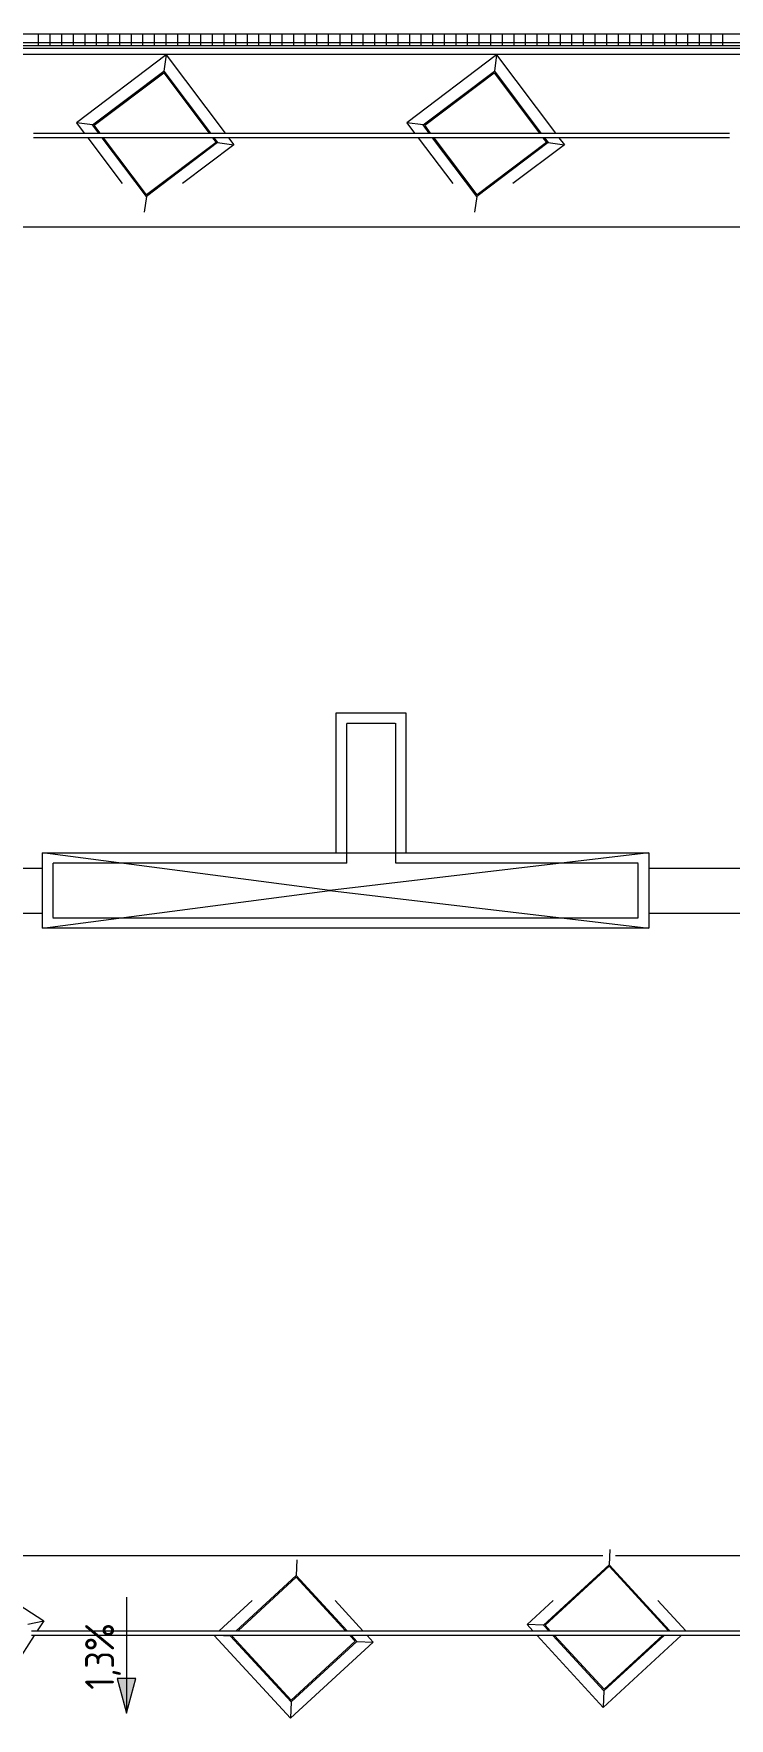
# Model space of a CAD drawing. Header units: millimetres. Extents: x -515342 to 330399, y -224905 to 507333.
# Drawn here: x -336847 to -330847, y 490933 to 505448 of the extents above; entities that cross this region are included whole.
import ezdxf

# ---------------------------------------------------------------- set-up
doc = ezdxf.new("R2010")
doc.units = ezdxf.units.MM
doc.linetypes.add('ADSK_Невидимые', pattern=[5, 3, -2])
for name, color, linetype, lineweight in [('Витраж', 7, 'Continuous', 0), ('Крыша', 7, 'Continuous', 0), ('Линии', 7, 'Continuous', 0), ('Обобщенные модели', 7, 'Continuous', 0), ('Ограждение', 7, 'Continuous', 0), ('Размеры', 7, 'Continuous', 0), ('Стены', 7, 'Continuous', 0), ('Стены наружные', 7, 'Continuous', 0)]:
    doc.layers.add(name, color=color, linetype=linetype, lineweight=lineweight)
doc.styles.add('GOST Common_1', font='', dxfattribs={"width": 0.9, "height": 250})
doc.styles.get('GOST Common_1').set_extended_font_data('GOST Common')

# ---------------------------------------------------------------- blocks, each defined once
blk = doc.blocks.new('Ограждение - Ограждение-9809664-О_АР_П_Крыша')
at = {"layer": 'Ограждение'}
for p, q in [((101498, 16478), (152, 16478)), ((174, 16456), (101476, 16456)), ((101475, 16455), (175, 16455))]:
    blk.add_line(p, q, dxfattribs=at)
blk = doc.blocks.new('Прямоугольный импост - АР_Импост_40х40 _стойка ограждения на кровле_-10057260-О_АР_П_Крыша')
at = {"layer": 'Витраж'}
for p, q in [((675, 20), (975, 20)), ((975, -20), (675, -20))]:
    blk.add_line(p, q, dxfattribs=at)
blk = doc.blocks.new('Прямоугольный импост - АР_Импост_40х40 _поручень ограждения на кровле_-10058576-О_АР_П_Крыша')
at = {"layer": 'Витраж'}
for p, q in [((52060, 15725), (52360, 15725)), ((52360, 15685), (52060, 15685))]:
    blk.add_line(p, q, dxfattribs=at)
blk = doc.blocks.new('FP_16-О_АР_П_Крыша')
at = {"layer": 'Обобщенные модели'}
for p, q in [((101131, 75), (0, 75)), ((73026, 84), (73026, 103)), ((73026, 41), (73026, 84)), ((73026, 0), (73026, 41)), ((73126, 84), (73126, 103)), ((73126, 41), (73126, 84)), ((73126, 0), (73126, 41)), ((73226, 84), (73226, 103)), ((73226, 41), (73226, 84)), ((73226, 0), (73226, 41)), ((73326, 84), (73326, 103)), ((73326, 41), (73326, 84)), ((73326, 0), (73326, 41)), ((73426, 84), (73426, 103)), ((73426, 41), (73426, 84)), ((73426, 0), (73426, 41)), ((73526, 84), (73526, 103)), ((73526, 41), (73526, 84)), ((73526, 0), (73526, 41)), ((73626, 84), (73626, 103)), ((73626, 41), (73626, 84)), ((73626, 0), (73626, 41)), ((73726, 84), (73726, 103)), ((73726, 41), (73726, 84)), ((73726, 0), (73726, 41)), ((73826, 84), (73826, 103)), ((73826, 41), (73826, 84)), ((73826, 0), (73826, 41)), ((73926, 84), (73926, 103)), ((73926, 41), (73926, 84)), ((73926, 0), (73926, 41)), ((74026, 84), (74026, 103)), ((74026, 41), (74026, 84)), ((74026, 0), (74026, 41)), ((74126, 84), (74126, 103)), ((74126, 41), (74126, 84)), ((74126, 0), (74126, 41)), ((74226, 84), (74226, 103)), ((74226, 41), (74226, 84)), ((74226, 0), (74226, 41)), ((74326, 84), (74326, 103)), ((74326, 41), (74326, 84)), ((74326, 0), (74326, 41)), ((74426, 84), (74426, 103)), ((74426, 41), (74426, 84)), ((74426, 0), (74426, 41)), ((74526, 84), (74526, 103)), ((74526, 41), (74526, 84)), ((74526, 0), (74526, 41)), ((74626, 84), (74626, 103)), ((74626, 41), (74626, 84)), ((74626, 0), (74626, 41)), ((74726, 84), (74726, 103)), ((74726, 41), (74726, 84)), ((74726, 0), (74726, 41)), ((74826, 84), (74826, 103)), ((74826, 41), (74826, 84)), ((74826, 0), (74826, 41)), ((74926, 84), (74926, 103)), ((74926, 41), (74926, 84)), ((74926, 0), (74926, 41)), ((75026, 84), (75026, 103)), ((75026, 41), (75026, 84)), ((75026, 0), (75026, 41)), ((75126, 84), (75126, 103)), ((75126, 41), (75126, 84)), ((75126, 0), (75126, 41)), ((75226, 84), (75226, 103)), ((75226, 41), (75226, 84)), ((75226, 0), (75226, 41)), ((75326, 84), (75326, 103)), ((75326, 41), (75326, 84)), ((75326, 0), (75326, 41)), ((75426, 84), (75426, 103)), ((75426, 41), (75426, 84)), ((75426, 0), (75426, 41)), ((75526, 84), (75526, 103)), ((75526, 41), (75526, 84)), ((75526, 0), (75526, 41)), ((75626, 84), (75626, 103)), ((75626, 41), (75626, 84)), ((75626, 0), (75626, 41)), ((75726, 84), (75726, 103)), ((75726, 41), (75726, 84)), ((75726, 0), (75726, 41)), ((75826, 84), (75826, 103)), ((75826, 41), (75826, 84)), ((75826, 0), (75826, 41)), ((75926, 84), (75926, 103)), ((75926, 41), (75926, 84)), ((75926, 0), (75926, 41)), ((76026, 84), (76026, 103)), ((76026, 41), (76026, 84)), ((76026, 0), (76026, 41)), ((76126, 84), (76126, 103)), ((76126, 41), (76126, 84)), ((76126, 0), (76126, 41)), ((76226, 84), (76226, 103)), ((76226, 41), (76226, 84)), ((76226, 0), (76226, 41)), ((76326, 84), (76326, 103)), ((76326, 41), (76326, 84)), ((76326, 0), (76326, 41)), ((76426, 84), (76426, 103)), ((76426, 41), (76426, 84)), ((76426, 0), (76426, 41)), ((76526, 84), (76526, 103)), ((76526, 41), (76526, 84)), ((76526, 0), (76526, 41)), ((76626, 84), (76626, 103)), ((76626, 41), (76626, 84)), ((76626, 0), (76626, 41)), ((76726, 84), (76726, 103)), ((76726, 41), (76726, 84)), ((76726, 0), (76726, 41)), ((76826, 84), (76826, 103)), ((76826, 41), (76826, 84)), ((76826, 0), (76826, 41)), ((76926, 84), (76926, 103)), ((76926, 41), (76926, 84)), ((76926, 0), (76926, 41)), ((77026, 84), (77026, 103)), ((77026, 41), (77026, 84)), ((77026, 0), (77026, 41)), ((77126, 84), (77126, 103)), ((77126, 41), (77126, 84)), ((77126, 0), (77126, 41)), ((77226, 84), (77226, 103)), ((77226, 41), (77226, 84)), ((77226, 0), (77226, 41)), ((77326, 84), (77326, 103)), ((77326, 41), (77326, 84)), ((77326, 0), (77326, 41)), ((77426, 84), (77426, 103)), ((77426, 41), (77426, 84)), ((77426, 0), (77426, 41)), ((77526, 84), (77526, 103)), ((77526, 41), (77526, 84)), ((77526, 0), (77526, 41)), ((77626, 84), (77626, 103)), ((77626, 41), (77626, 84)), ((77626, 0), (77626, 41)), ((77726, 84), (77726, 103)), ((77726, 41), (77726, 84)), ((77726, 0), (77726, 41)), ((77826, 84), (77826, 103)), ((77826, 41), (77826, 84)), ((77826, 0), (77826, 41)), ((77926, 84), (77926, 103)), ((77926, 41), (77926, 84)), ((77926, 0), (77926, 41)), ((78026, 84), (78026, 103)), ((78026, 41), (78026, 84)), ((78026, 0), (78026, 41)), ((78126, 84), (78126, 103)), ((78126, 41), (78126, 84)), ((78126, 0), (78126, 41)), ((78226, 84), (78226, 103)), ((78226, 41), (78226, 84)), ((78226, 0), (78226, 41)), ((78326, 84), (78326, 103)), ((78326, 41), (78326, 84)), ((78326, 0), (78326, 41)), ((78426, 84), (78426, 103)), ((78426, 41), (78426, 84)), ((78426, 0), (78426, 41)), ((78526, 84), (78526, 103)), ((78526, 41), (78526, 84)), ((78526, 0), (78526, 41)), ((78626, 84), (78626, 103)), ((78626, 41), (78626, 84)), ((78626, 0), (78626, 41)), ((78726, 84), (78726, 103)), ((78726, 41), (78726, 84)), ((78726, 0), (78726, 41)), ((78826, 84), (78826, 103)), ((78826, 41), (78826, 84)), ((78826, 0), (78826, 41)), ((78926, 84), (78926, 103)), ((78926, 41), (78926, 84)), ((78926, 0), (78926, 41))]:
    blk.add_line(p, q, dxfattribs=at)
blk = doc.blocks.new('Влж_Решетка для желоба - Решетка 125-9890054-О_АР_П_Крыша')
at = {"layer": 'Обобщенные модели'}
blk.add_line((101131, 0), (0, 0), dxfattribs=at)
blk.add_blockref('FP_16-О_АР_П_Крыша', (0, 0), dxfattribs=at)

msp = doc.modelspace()

# ---------------------------------------------------------------- hatches: boundary and pattern name
at = {"layer": 'Размеры'}
msp.add_hatch(color=256, dxfattribs=at).paths.add_polyline_path([(-336046.3831, 490977.0911), (-335965.9984, 491277.0911), (-336126.7679, 491277.0911)])

# ---------------------------------------------------------------- linework, layer by layer
at = {"layer": 'Крыша'}
for p, q in [((-358982.0024, 505271.4811), (-257782.0024, 505271.4811)), ((-336324.5183, 504659.1279), (-335725.5417, 505110.4892)), ((-335725.5417, 505110.4892), (-335334.4411, 504591.4811)), ((-333474.5183, 504659.1279), (-332875.5417, 505110.4892)), ((-332875.5417, 505110.4892), (-332484.4411, 504591.4811)), ((-336273.5428, 504591.4811), (-336324.5183, 504659.1279)), ((-333423.5428, 504591.4811), (-333474.5183, 504659.1279)), ((-335873.1571, 504060.1513), (-336243.4007, 504551.4811)), ((-335304.2989, 504551.4811), (-335274.1804, 504511.5125)), ((-333023.1571, 504060.1513), (-333393.4007, 504551.4811)), ((-332454.2989, 504551.4811), (-332424.1804, 504511.5125)), ((-335274.1804, 504511.5125), (-335873.1571, 504060.1513)), ((-332424.1804, 504511.5125), (-333023.1571, 504060.1513)), ((-306847.0024, 503781.4369), (-358832.0024, 503781.4369)), ((-334237.0024, 498391.4811), (-334237.0024, 499596.4811)), ((-334237.0024, 499596.4811), (-333637.0024, 499596.4811)), ((-333637.0024, 499596.4811), (-333637.0024, 498391.4811)), ((-336772.0024, 497741.4811), (-336772.0024, 498391.4811)), ((-334291.7382, 498065.5906), (-336772.0024, 498391.4811)), ((-336772.0024, 498391.4811), (-331542.0024, 498391.4811)), ((-331542.0024, 498391.4811), (-334291.7382, 498065.5906)), ((-331542.0024, 498391.4811), (-331542.0024, 497741.4811)), ((-336772.0024, 498256.4811), (-337497.0024, 498256.4811)), ((-330712.0024, 498256.4811), (-331542.0024, 498256.4811)), ((-336772.0024, 497741.4811), (-334291.7382, 498065.5906)), ((-334291.7382, 498065.5906), (-331542.0024, 497741.4811)), ((-337497.0024, 497871.4811), (-336772.0024, 497871.4811)), ((-331542.0024, 497871.4811), (-330712.0024, 497871.4811)), ((-331542.0024, 497741.4811), (-336772.0024, 497741.4811)), ((-342882.0024, 492336.4212), (-331937.1516, 492336.4212)), ((-331827.6502, 492336.4212), (-329117.1516, 492336.4212)), ((-332435.7971, 491734.9405), (-331884.0044, 492242.9019)), ((-331884.0044, 492242.9019), (-331376.0429, 491691.1093)), ((-335084.4337, 491686.4811), (-334582.3596, 492148.6733)), ((-334582.3596, 492148.6733), (-334156.8813, 491686.4811)), ((-335134.1523, 491640.7118), (-335127.8852, 491646.4811)), ((-334626.1908, 491088.9192), (-335134.1523, 491640.7118)), ((-334074.3982, 491596.8806), (-334626.1908, 491088.9192)), ((-334120.0587, 491646.4811), (-334074.3982, 491596.8806)), ((-332391.187, 491686.4811), (-332435.7971, 491734.9405)), ((-331927.8356, 491183.1478), (-332354.3644, 491646.4811)), ((-331424.522, 491646.4811), (-331927.8356, 491183.1478)), ((-331376.0429, 491691.1093), (-331381.0704, 491686.4811))]:
    msp.add_line(p, q, dxfattribs=at)
at = {"layer": 'Линии', "linetype": 'ADSK_Невидимые'}
for p, q in [((-334147.0024, 499506.4811), (-333727.0024, 499506.4811)), ((-334147.0024, 498301.4811), (-334147.0024, 499506.4811)), ((-333727.0024, 499506.4811), (-333727.0024, 498301.4811)), ((-336682.0024, 498301.4811), (-336682.0024, 497831.4811)), ((-334147.0024, 498301.4811), (-336682.0024, 498301.4811)), ((-331632.0024, 498301.4811), (-333727.0024, 498301.4811)), ((-331632.0024, 497831.4811), (-331632.0024, 498301.4811)), ((-336682.0024, 497831.4811), (-331632.0024, 497831.4811))]:
    msp.add_line(p, q, dxfattribs=at)
at = {"layer": 'Размеры'}
for p, q in [((-336046.3831, 491977.0911), (-336046.3831, 490977.0911)), ((-335965.9984, 491277.0911), (-336126.7679, 491277.0911)), ((-336126.7679, 491277.0911), (-336046.3831, 490977.0911)), ((-336046.3831, 490977.0911), (-335965.9984, 491277.0911))]:
    msp.add_line(p, q, dxfattribs=at)
at = {"layer": 'Стены'}
for p, q in [((-335703.8915, 505264.5387), (-336478.5679, 504680.7781)), ((-335703.8915, 505264.5387), (-335723.5735, 505124.4937)), ((-335703.8915, 505264.5387), (-335196.7062, 504591.4811)), ((-332853.8915, 505264.5387), (-333628.5679, 504680.7781)), ((-332853.8915, 505264.5387), (-332873.5735, 505124.4937)), ((-332853.8915, 505264.5387), (-332346.7062, 504591.4811)), ((-336338.5228, 504661.0961), (-336478.5679, 504680.7781)), ((-336478.5679, 504680.7781), (-336411.2778, 504591.4811)), ((-333488.5228, 504661.0961), (-333628.5679, 504680.7781)), ((-333628.5679, 504680.7781), (-333561.2778, 504591.4811)), ((-336381.1356, 504551.4811), (-336082.9693, 504155.8011)), ((-335166.564, 504551.4811), (-335120.1309, 504489.8623)), ((-333531.1356, 504551.4811), (-333232.9693, 504155.8011)), ((-332316.564, 504551.4811), (-332270.1309, 504489.8623)), ((-335120.1309, 504489.8623), (-335563.445, 504155.8011)), ((-335260.1759, 504509.5443), (-335120.1309, 504489.8623)), ((-332270.1309, 504489.8623), (-332713.445, 504155.8011)), ((-332410.1759, 504509.5443), (-332270.1309, 504489.8623)), ((-335875.1253, 504046.1467), (-335894.1673, 503910.6559)), ((-333025.1253, 504046.1467), (-333044.1673, 503910.6559)), ((-331877.9747, 492388.6886), (-331883.42, 492257.032)), ((-334576.2045, 492297.4922), (-334581.7752, 492162.8034)), ((-337028.7699, 491947.7212), (-336759.2282, 491773.8852)), ((-334963.0655, 491947.7212), (-335246.8476, 491686.4811)), ((-334247.8573, 491947.7212), (-334007.3686, 491686.4811)), ((-332367.0697, 491947.7212), (-332591.2277, 491741.3691)), ((-331462.7584, 491947.7212), (-331222.2698, 491686.4811)), ((-336897.4657, 491744.0458), (-336759.2282, 491773.8852)), ((-336759.2282, 491773.8852), (-336815.5978, 491686.4811)), ((-332449.9271, 491735.5249), (-332591.2277, 491741.3691)), ((-332591.2277, 491741.3691), (-332540.6997, 491686.4811)), ((-336841.3951, 491646.4811), (-337284.959, 490958.7122)), ((-335288.976, 491646.4811), (-334632.6194, 490933.4886)), ((-335148.2824, 491641.2963), (-335273.6421, 491646.4811)), ((-334060.2681, 491596.2962), (-333918.9676, 491590.452)), ((-333970.546, 491646.4811), (-333918.9676, 491590.452)), ((-332503.8771, 491646.4811), (-331934.2642, 491027.7172)), ((-331262.1081, 491646.4811), (-331934.2642, 491027.7172)), ((-331361.9129, 491690.5248), (-331264.1435, 491686.4811)), ((-333918.9676, 491590.452), (-334632.6194, 490933.4886)), ((-331928.42, 491169.0177), (-331934.2642, 491027.7172)), ((-334626.7753, 491074.7891), (-334632.6194, 490933.4886))]:
    msp.add_line(p, q, dxfattribs=at)
at = {"layer": 'Стены наружные'}
for p, q in [((-336338.5228, 504661.0961), (-335723.5735, 505124.4937)), ((-335723.5735, 505124.4937), (-335321.9197, 504591.4811)), ((-333488.5228, 504661.0961), (-332873.5735, 505124.4937)), ((-332873.5735, 505124.4937), (-332471.9197, 504591.4811)), ((-336286.0642, 504591.4811), (-336338.5228, 504661.0961)), ((-333436.0642, 504591.4811), (-333488.5228, 504661.0961)), ((-335875.1253, 504046.1467), (-336255.922, 504551.4811)), ((-335291.7776, 504551.4811), (-335260.1759, 504509.5443)), ((-333025.1253, 504046.1467), (-333405.922, 504551.4811)), ((-332441.7776, 504551.4811), (-332410.1759, 504509.5443)), ((-335260.1759, 504509.5443), (-335875.1253, 504046.1467)), ((-332410.1759, 504509.5443), (-333025.1253, 504046.1467)), ((-332449.9271, 491735.5249), (-331883.42, 492257.032)), ((-331883.42, 492257.032), (-331361.9129, 491690.5248)), ((-335099.1986, 491686.4811), (-334581.7752, 492162.8034)), ((-334581.7752, 492162.8034), (-334143.2893, 491686.4811)), ((-335148.2824, 491641.2963), (-335142.6501, 491646.4811)), ((-334626.7753, 491074.7891), (-335148.2824, 491641.2963)), ((-334060.2681, 491596.2962), (-334626.7753, 491074.7891)), ((-334106.4666, 491646.4811), (-334060.2681, 491596.2962)), ((-332404.7791, 491686.4811), (-332449.9271, 491735.5249)), ((-331928.42, 491169.0177), (-332367.9565, 491646.4811)), ((-331409.7571, 491646.4811), (-331928.42, 491169.0177)), ((-331361.9129, 491690.5248), (-331366.3055, 491686.4811))]:
    msp.add_line(p, q, dxfattribs=at)

# ---------------------------------------------------------------- block references
at = {"layer": 'Витраж'}
for name, p in [('Прямоугольный импост - АР_Импост_40х40 _поручень ограждения на кровле_-10058576-О_АР_П_Крыша', (-388907.0024, 488866.4811)), ('Прямоугольный импост - АР_Импост_40х40 _поручень ограждения на кровле_-10058576-О_АР_П_Крыша', (-388607.0024, 488866.4811)), ('Прямоугольный импост - АР_Импост_40х40 _поручень ограждения на кровле_-10058576-О_АР_П_Крыша', (-388307.0024, 488866.4811)), ('Прямоугольный импост - АР_Импост_40х40 _поручень ограждения на кровле_-10058576-О_АР_П_Крыша', (-388007.0024, 488866.4811)), ('Прямоугольный импост - АР_Импост_40х40 _поручень ограждения на кровле_-10058576-О_АР_П_Крыша', (-387707.0024, 488866.4811)), ('Прямоугольный импост - АР_Импост_40х40 _поручень ограждения на кровле_-10058576-О_АР_П_Крыша', (-387407.0024, 488866.4811)), ('Прямоугольный импост - АР_Импост_40х40 _поручень ограждения на кровле_-10058576-О_АР_П_Крыша', (-387107.0024, 488866.4811)), ('Прямоугольный импост - АР_Импост_40х40 _поручень ограждения на кровле_-10058576-О_АР_П_Крыша', (-386807.0024, 488866.4811)), ('Прямоугольный импост - АР_Импост_40х40 _поручень ограждения на кровле_-10058576-О_АР_П_Крыша', (-386507.0024, 488866.4811)), ('Прямоугольный импост - АР_Импост_40х40 _поручень ограждения на кровле_-10058576-О_АР_П_Крыша', (-386207.0024, 488866.4811)), ('Прямоугольный импост - АР_Импост_40х40 _поручень ограждения на кровле_-10058576-О_АР_П_Крыша', (-385907.0024, 488866.4811)), ('Прямоугольный импост - АР_Импост_40х40 _поручень ограждения на кровле_-10058576-О_АР_П_Крыша', (-385607.0024, 488866.4811)), ('Прямоугольный импост - АР_Импост_40х40 _поручень ограждения на кровле_-10058576-О_АР_П_Крыша', (-385307.0024, 488866.4811)), ('Прямоугольный импост - АР_Импост_40х40 _поручень ограждения на кровле_-10058576-О_АР_П_Крыша', (-385007.0024, 488866.4811)), ('Прямоугольный импост - АР_Импост_40х40 _поручень ограждения на кровле_-10058576-О_АР_П_Крыша', (-384707.0024, 488866.4811)), ('Прямоугольный импост - АР_Импост_40х40 _поручень ограждения на кровле_-10058576-О_АР_П_Крыша', (-384407.0024, 488866.4811)), ('Прямоугольный импост - АР_Импост_40х40 _поручень ограждения на кровле_-10058576-О_АР_П_Крыша', (-384107.0024, 488866.4811)), ('Прямоугольный импост - АР_Импост_40х40 _поручень ограждения на кровле_-10058576-О_АР_П_Крыша', (-383807.0024, 488866.4811)), ('Прямоугольный импост - АР_Импост_40х40 _поручень ограждения на кровле_-10058576-О_АР_П_Крыша', (-383507.0024, 488866.4811)), ('Прямоугольный импост - АР_Импост_40х40 _поручень ограждения на кровле_-10058576-О_АР_П_Крыша', (-383207.0024, 488866.4811)), ('Прямоугольный импост - АР_Импост_40х40 _стойка ограждения на кровле_-10057260-О_АР_П_Крыша', (-337542.0024, 491666.4811)), ('Прямоугольный импост - АР_Импост_40х40 _стойка ограждения на кровле_-10057260-О_АР_П_Крыша', (-337242.0024, 491666.4811)), ('Прямоугольный импост - АР_Импост_40х40 _стойка ограждения на кровле_-10057260-О_АР_П_Крыша', (-336942.0024, 491666.4811)), ('Прямоугольный импост - АР_Импост_40х40 _стойка ограждения на кровле_-10057260-О_АР_П_Крыша', (-336642.0024, 491666.4811)), ('Прямоугольный импост - АР_Импост_40х40 _стойка ограждения на кровле_-10057260-О_АР_П_Крыша', (-336342.0024, 491666.4811)), ('Прямоугольный импост - АР_Импост_40х40 _стойка ограждения на кровле_-10057260-О_АР_П_Крыша', (-336042.0024, 491666.4811)), ('Прямоугольный импост - АР_Импост_40х40 _стойка ограждения на кровле_-10057260-О_АР_П_Крыша', (-335742.0024, 491666.4811)), ('Прямоугольный импост - АР_Импост_40х40 _стойка ограждения на кровле_-10057260-О_АР_П_Крыша', (-335442.0024, 491666.4811)), ('Прямоугольный импост - АР_Импост_40х40 _стойка ограждения на кровле_-10057260-О_АР_П_Крыша', (-335142.0024, 491666.4811)), ('Прямоугольный импост - АР_Импост_40х40 _стойка ограждения на кровле_-10057260-О_АР_П_Крыша', (-334842.0024, 491666.4811)), ('Прямоугольный импост - АР_Импост_40х40 _стойка ограждения на кровле_-10057260-О_АР_П_Крыша', (-334542.0024, 491666.4811)), ('Прямоугольный импост - АР_Импост_40х40 _стойка ограждения на кровле_-10057260-О_АР_П_Крыша', (-334242.0024, 491666.4811)), ('Прямоугольный импост - АР_Импост_40х40 _стойка ограждения на кровле_-10057260-О_АР_П_Крыша', (-333942.0024, 491666.4811)), ('Прямоугольный импост - АР_Импост_40х40 _стойка ограждения на кровле_-10057260-О_АР_П_Крыша', (-333642.0024, 491666.4811)), ('Прямоугольный импост - АР_Импост_40х40 _стойка ограждения на кровле_-10057260-О_АР_П_Крыша', (-333342.0024, 491666.4811)), ('Прямоугольный импост - АР_Импост_40х40 _стойка ограждения на кровле_-10057260-О_АР_П_Крыша', (-333042.0024, 491666.4811)), ('Прямоугольный импост - АР_Импост_40х40 _стойка ограждения на кровле_-10057260-О_АР_П_Крыша', (-332742.0024, 491666.4811)), ('Прямоугольный импост - АР_Импост_40х40 _стойка ограждения на кровле_-10057260-О_АР_П_Крыша', (-332442.0024, 491666.4811)), ('Прямоугольный импост - АР_Импост_40х40 _стойка ограждения на кровле_-10057260-О_АР_П_Крыша', (-332142.0024, 491666.4811)), ('Прямоугольный импост - АР_Импост_40х40 _стойка ограждения на кровле_-10057260-О_АР_П_Крыша', (-331842.0024, 491666.4811)), ('Прямоугольный импост - АР_Импост_40х40 _стойка ограждения на кровле_-10057260-О_АР_П_Крыша', (-331542.0024, 491666.4811))]:
    msp.add_blockref(name, p, dxfattribs=at)
at = {"layer": 'Обобщенные модели', "rotation": 180}
msp.add_blockref('Влж_Решетка для желоба - Решетка 125-9890054-О_АР_П_Крыша', (-257880.8916, 505447.4304), dxfattribs=at)
at = {"layer": 'Ограждение'}
msp.add_blockref('Ограждение - Ограждение-9809664-О_АР_П_Крыша', (-359207.0024, 488866.4811), dxfattribs=at)

# ---------------------------------------------------------------- texts
at = {"layer": 'Размеры', "insert": (-336403.0902, 491180.4121), "char_height": 250, "width": 712.029696, "attachment_point": 1, "rotation": 90, "line_spacing_factor": 1.022761, "style": 'GOST Common_1'}
msp.add_mtext('1,3%', dxfattribs=at)

doc.saveas('drawing.dxf')
